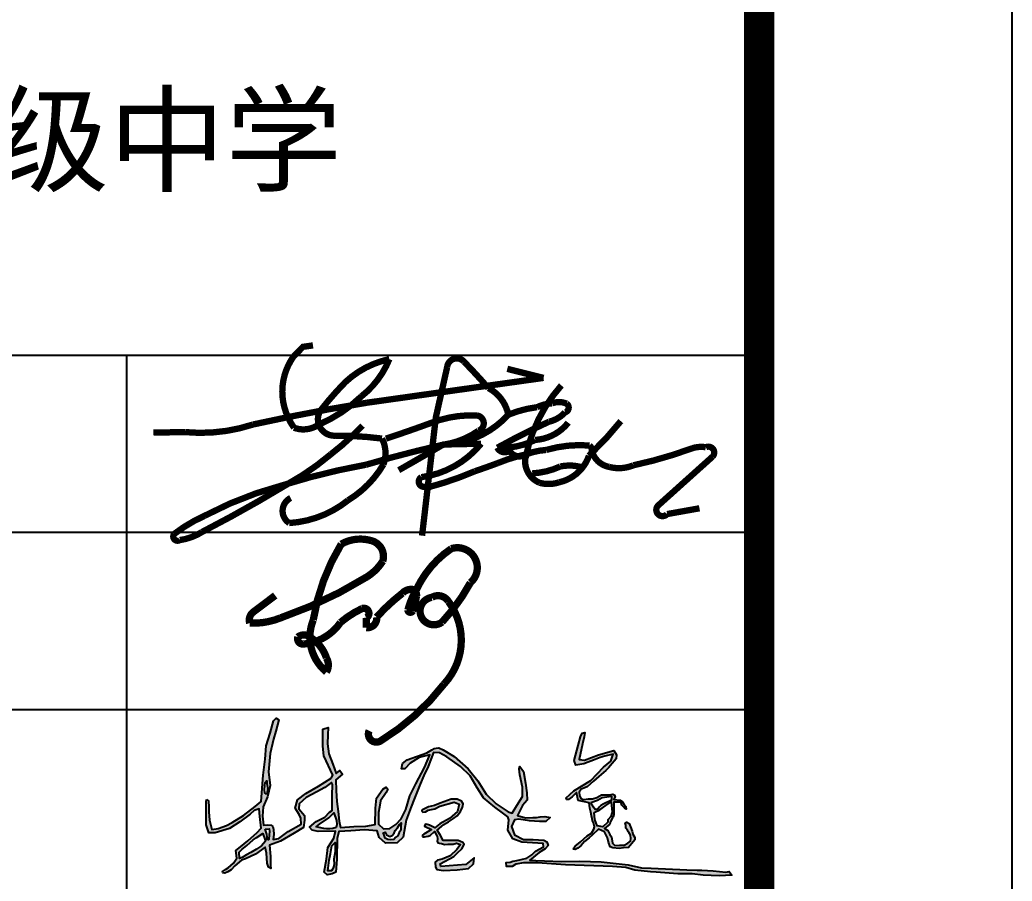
# Model space of a CAD drawing. Extents: x -441005 to 725361, y -182459 to 319313.
# Drawn here: x -355827 to -351905, y -124029 to -120625 of the extents above; entities that cross this region are included whole.
import ezdxf

# ---------------------------------------------------------------- set-up
doc = ezdxf.new("R2010")
doc.units = 0
doc.header["$LTSCALE"] = 100
doc.layers.get('0').update_dxf_attribs({"linetype": 'CONTINUOUS'})
for name, color, linetype in [('图层2', 5, 'CONTINUOUS'), ('图框', 7, 'CONTINUOUS'), ('柱平法表', 7, 'CONTINUOUS')]:
    doc.layers.add(name, color=color, linetype=linetype)
doc.styles.add('图框字型一', font='SimSun.ttf')

# ---------------------------------------------------------------- blocks, each defined once
blk = doc.blocks.new('A$C30BB0D04')
at = {"const_width": 36}
for points in [[(146.1, 741.9), (38.1, 660.7, 0.314723), (20.2, 605.7, 0.108902), (172.9, 631.5, 0.055449), (600.1, 834.5, 0.108747), (677.5, 911.7, 0.4231), (621.7, 1012.7, 0.201954), (472.4, 996.1, 0.096963), (334, 620.7, 0.257393), (359.1, 406.9, 0.065958), (399.2, 364.2, 0.270252), (399.3, 433.4, 0.17984), (317.5, 536.6, 0.358759), (258.1, 536.6, 0.555126), (287.4, 502.2, 0.221994), (468.9, 609.2, -0.065923), (576, 677.9, -0.897326), (596.4, 631.9, -0.011937), (596.4, 583.3, 0.493453), (647, 635.1, -0.044453), (774.4, 753.3, -0.282672), (833, 770.2, 2.092154)], [(833, 770.2, -0.222135), (844.3, 740.4, -0.043445), (824.7, 665.3, -0.722171), (801.4, 670.2, -0.068884), (843.9, 771.9, -0.134556), (1015.9, 973.4, -0.816391), (1110.4, 805.2, -0.063114), (970.3, 610.5, -1.277593), (919.8, 732.8, -0.407738), (1001.9, 712.4, -0.362658), (980.3, 304.8, -0.091959), (666.5, 23.7, -0.748849), (610.3, 73.8, 4.021847)]]:
    blk.add_lwpolyline(points, format="xyb", dxfattribs=at)
blk = doc.blocks.new('A2+1_2')
at = {"layer": '图层2'}
h = blk.add_hatch(color=0, dxfattribs=at)
h.paths.add_polyline_path([(86139.8, 10340.4), (86131.8, 10236.3), (86108, 10216.1), (86062.9, 10181.3), (86017.2, 10153), (85995.6, 10141), (85962.7, 10129.2), (85937.6, 10125.8), (85928.4, 10162.6), (85925.2, 10195.8), (85925.3, 10220.4), (85924.5, 10231.8), (85923.9, 10239.3), (85915.8, 10243.4), (85914.3, 10235.2), (85914.3, 10219.1), (85914.3, 10179.1), (85914.3, 10143.4), (85925.9, 10112.2), (85950.8, 10112.2), (86007, 10129.2), (86047.5, 10155.3), (86088.6, 10186.7), (86104.3, 10200.4), (86124.2, 10207.1), (86126.5, 10177.5), (86132, 10130.9), (86115.9, 10113.3), (86078.8, 10081.1), (86050.3, 10056.9), (86031.8, 10042.8), (86035.6, 10011.6), (86022.8, 9992.1), (86001.8, 9974.2), (85991.7, 9967.9), (85979, 9959.5), (85980.5, 9954.4), (85988, 9953), (85999.9, 9958.1), (86014.1, 9966), (86027.9, 9982.1), (86054.9, 10004.6), (86070.7, 10010.1), (86109.7, 10028.3), (86147.9, 10055.3), (86153.2, 10032), (86156.1, 9992.5), (86160.8, 9976.2), (86170.6, 9971), (86169, 9982.8), (86168.4, 10018.5), (86165.4, 10063.8), (86208.6, 10079.3), (86261.9, 10111.6), (86299.6, 10133), (86303.8, 10162.9), (86303.8, 10180.8), (86281.2, 10206.9), (86282.8, 10227.5), (86310.1, 10252.5), (86352.2, 10274.3), (86384.2, 10291.4), (86410.7, 10311.6), (86414.6, 10303.9), (86413.1, 10259.6), (86413.1, 10200.7), (86402.5, 10193.9), (86383.1, 10173.6), (86349.5, 10156.6), (86323.6, 10135), (86333.9, 10123.3), (86358, 10117.6), (86426.3, 10118.7), (86418.8, 10091.4), (86395.7, 10053.9), (86390.3, 10007.6), (86381.7, 9956.9), (86393.1, 9946.1), (86413.1, 9950.3), (86427.7, 9957.3), (86431.3, 10008.4), (86432.9, 10089.9), (86438.5, 10117.5), (86486.3, 10120.4), (86540.8, 10123.8), (86590.4, 10120.4), (86599, 10094.2), (86624.1, 10071.9), (86669, 10073), (86693.3, 10095.5), (86704.7, 10162), (86724.6, 10215.6), (86736.5, 10245.3), (86760, 10304.8), (86775.6, 10338.4), (86792.7, 10373.9), (86812.8, 10430.2), (86837.3, 10429.1), (86865.8, 10412.3), (86919.9, 10374.8), (86957.7, 10337), (86986.3, 10290.8), (87010.4, 10250.1), (87055.5, 10214.1), (87085.4, 10191.8), (87107.4, 10176.1), (87110.7, 10163.9), (87107.2, 10123.3), (87127.2, 10088.6), (87162.8, 10075.7), (87203.9, 10072.2), (87246.5, 10070.4), (87248.5, 10057.1), (87216.8, 10039.9), (87201.3, 10026), (87181.7, 10011.6), (87159.3, 10006.3), (87142.2, 10003.2), (87126.3, 9999.8), (87116.7, 9996.6), (87100.1, 9994.8), (87101.6, 9979.5), (87124.2, 9979.5), (87138, 9989.1), (87168.7, 9993.6), (87224.4, 9993.6), (87334.6, 9985.7), (87519.9, 9979.7), (87573.3, 9975.9), (87608.9, 9965.2), (87670.6, 9958.2), (87693.1, 9957.2), (87778.8, 9950.8), (87836, 9950.8), (87878.9, 9945.6), (87941.9, 9942.8), (87991.7, 9945.6), (87982.2, 9959.2), (87967.8, 9957.5), (87918.1, 9962.5), (87873.8, 9965), (87855.6, 9965.3), (87813.9, 9965.6), (87673.8, 9972.1), (87634.8, 9974.5), (87582.4, 9985.3), (87535.1, 9991.7), (87475.4, 9998.1), (87390.9, 10000.4), (87319.1, 9998.6), (87217.5, 10002.5), (87193.4, 10004.7), (87231.3, 10034.8), (87254.9, 10048.7), (87265.7, 10062.7), (87260.7, 10076.8), (87248.6, 10082.7), (87207, 10085.9), (87168.6, 10086.2), (87133, 10104.2), (87121.8, 10137.8), (87133.2, 10163.9), (87150.8, 10166.7), (87192.2, 10160.1), (87232.5, 10156.5), (87257.3, 10156.8), (87274.4, 10173.3), (87253.7, 10177.5), (87235.2, 10175.8), (87219.7, 10172.8), (87205.4, 10172.9), (87176.6, 10172.1), (87145.2, 10180.4), (87164.7, 10220.2), (87183.1, 10241.9), (87181.8, 10270.7), (87176.7, 10308.1), (87169.3, 10354.7), (87154.5, 10374.7), (87151.8, 10365.3), (87154.8, 10341.1), (87164.7, 10292.8), (87164.7, 10255.9), (87141.9, 10220.2), (87123.8, 10189.9), (87108.5, 10195.1), (87060.6, 10226.7), (87021.5, 10264.6), (86989, 10317.7), (86950, 10365.3), (86895.2, 10414.5), (86851.8, 10440.8), (86834, 10448.8), (86824, 10446.5), (86815.9, 10445.5), (86807.2, 10440.8), (86786.7, 10428.4), (86708.9, 10400.4), (86690.3, 10386.6), (86686.5, 10365.5), (86699.3, 10365.5), (86720.5, 10387.8), (86756.8, 10410.3), (86798.2, 10420.2), (86777.6, 10370.3), (86743.6, 10306.3), (86720.1, 10258.8), (86703.8, 10204.5), (86685.8, 10168.1), (86664.1, 10145.3), (86640, 10128.8), (86615.7, 10127.6), (86596.1, 10146.2), (86595.6, 10192.2), (86599.3, 10214.1), (86604, 10238.2), (86625.8, 10271.6), (86632.8, 10285.4), (86626.5, 10293), (86613.3, 10285.5), (86587.8, 10249.8), (86583.6, 10209.4), (86582.7, 10145.2), (86546.3, 10138.1), (86498, 10137), (86445.5, 10133.8), (86441, 10158.4), (86436.1, 10196.6), (86430.7, 10236.1), (86428.6, 10279.3), (86426.6, 10321.2), (86453.1, 10344.1), (86443.6, 10359.1), (86428.8, 10347.4), (86414.7, 10384.2), (86399, 10424.1), (86393.8, 10464), (86395, 10499.2), (86396.6, 10528.2), (86375.8, 10522.5), (86376.2, 10454.5), (86379.8, 10416.2), (86415.2, 10340.3), (86408.6, 10328), (86358.9, 10296.1), (86308.6, 10268.2), (86275.5, 10243.1), (86266.8, 10209.2), (86281.7, 10185.2), (86288.7, 10170.2), (86289.7, 10146.1), (86239.2, 10117.4), (86201.5, 10089.6), (86179.5, 10085.7), (86181.9, 10106), (86180.6, 10125.3), (86178.5, 10137.5), (86171.2, 10142.8), (86158.4, 10143.5), (86141.5, 10142.6), (86137.1, 10177.6), (86140.5, 10215.7), (86157.5, 10255.2), (86168.3, 10299.9), (86160.8, 10353.3), (86167.5, 10426.4), (86181.1, 10482), (86189.5, 10514.4), (86202, 10558.3), (86191.2, 10565.6), (86181.4, 10554.5), (86167.5, 10506.4), (86151.7, 10456.5), (86147.4, 10403.4)])
h.paths.add_polyline_path([(86155.6, 10316.7), (86156.3, 10306.9), (86158.1, 10290), (86157.2, 10268), (86150.7, 10265.8), (86145.1, 10269.8), (86144.2, 10282.2), (86145.7, 10298.9), (86146.6, 10310.4), (86151.7, 10315.9)], flags=16)
h.paths.add_polyline_path([(86163.1, 10127.6), (86165.7, 10117), (86163.4, 10104.7), (86162.6, 10087.5), (86160.2, 10084.9), (86156.4, 10086), (86155.7, 10096.7), (86154.2, 10106.5), (86148.2, 10126.5)], flags=16)
h.paths.add_polyline_path([(86138.6, 10110), (86146.9, 10087.6), (86149.3, 10079.3), (86134, 10061.1), (86113.2, 10047.4), (86090.7, 10034.3), (86074.7, 10025.5), (86057.6, 10015.1), (86046.7, 10010.6), (86045.5, 10036.2), (86056.3, 10047.1), (86075, 10061.9), (86100.6, 10084.2), (86112.6, 10092.2)], flags=16)
h.paths.add_polyline_path([(86349.9, 10135.5), (86362.9, 10146.1), (86400, 10171.2), (86419.7, 10190.8), (86429.9, 10161.2), (86431.5, 10144.6), (86428.7, 10133.9), (86415.2, 10130), (86403.6, 10128.7), (86390.1, 10127.6), (86380.3, 10128.8)], flags=16)
h.paths.add_polyline_path([(86424.7, 10074.6), (86424.5, 10037.5), (86419.2, 10008.6), (86420.4, 9987.7), (86417.2, 9972.4), (86409.8, 9961.8), (86395.5, 9962), (86398.4, 9983.8), (86401.3, 10004.9), (86406.2, 10029.6), (86411.5, 10060.6)], flags=16)
h.paths.add_polyline_path([(86613.3, 10111.1), (86621.8, 10115.4), (86627.4, 10104.3), (86641, 10098), (86649.5, 10101.8), (86657.6, 10110.7), (86661.8, 10120.9), (86671.2, 10132.4), (86679.3, 10144.7), (86685.2, 10151.9), (86684.4, 10135.4), (86684, 10122.6), (86677.6, 10113.7), (86671.6, 10100.9), (86664.4, 10094.6), (86656.3, 10086.5), (86644.8, 10084.8), (86633.3, 10086.1), (86622.3, 10090.7), (86618, 10103.1)], flags=16)
h.paths.add_polyline_path([(86924.1, 10237.2), (86907, 10245.7), (86882.7, 10245), (86839.1, 10229.2), (86816.5, 10220.4), (86793.9, 10214.7), (86774.6, 10206), (86766.7, 10202.5), (86767.6, 10198.4), (86771.1, 10194), (86781.9, 10194.9), (86792.5, 10201.8), (86818.2, 10207.5), (86838.2, 10217.3), (86895.4, 10232.9), (86915, 10225.1), (86907.6, 10196.2), (86876.1, 10169.6), (86838, 10148.2), (86818.9, 10132.7), (86797.9, 10142.4), (86784.1, 10146.6), (86779.8, 10145), (86777.7, 10139.3), (86780.1, 10137.7), (86805.9, 10125.3), (86774.5, 10107.3), (86770.1, 10102.5), (86770, 10098.4), (86770.9, 10096.5), (86777.7, 10095.9), (86792.4, 10099.1), (86800.1, 10102), (86817.4, 10117.4), (86824.8, 10102.7), (86827.5, 10097.3), (86829.4, 10090.2), (86828.6, 10084.1), (86828.3, 10079.4), (86829.9, 10072.3), (86835.4, 10070.9), (86844.4, 10069.6), (86857, 10066.8), (86869.2, 10067.1), (86878.2, 10067.4), (86890.9, 10067.8), (86904, 10071.3), (86919.4, 10066.6), (86905.2, 10046.7), (86879.2, 10021.8), (86848, 10007.9), (86829.5, 10004.2), (86819.9, 9996.6), (86820.5, 9976.7), (86826.6, 9967.8), (86852.9, 9963.5), (86906.7, 9966.7), (86951.4, 9970.9), (86971.7, 9989.4), (86974.3, 10013.8), (86960.9, 10003), (86941.2, 9986.6), (86841.7, 9978.8), (86839, 9989.7), (86893.8, 10019.3), (86908.2, 10032.7), (86924.5, 10049), (86934.2, 10066.3), (86929.2, 10073.8), (86910.5, 10081.7), (86881, 10081.7), (86851.1, 10082.6), (86839.2, 10104.9), (86827.8, 10122.2), (86845.1, 10137.8), (86853.4, 10145.2), (86872.6, 10155.8), (86892.1, 10168.6), (86906.7, 10178.9), (86919.5, 10196.2), (86927.5, 10213.9), (86930, 10227.1)], flags=17)
h.paths.add_polyline_path([(87378.5, 10271.8), (87385.4, 10240), (87427.7, 10230.3), (87431.6, 10209.6), (87435.5, 10193.4), (87438.1, 10179.4), (87440.2, 10167.6), (87441.1, 10159.6), (87446, 10152.1), (87448.9, 10136.5), (87447.4, 10126.9), (87437.2, 10111.3), (87420.8, 10100.1), (87394.4, 10077.3), (87373.4, 10059.7), (87368.4, 10053), (87366.5, 10048), (87373.5, 10045.9), (87384.2, 10052.1), (87396.2, 10062.6), (87410, 10077.9), (87429, 10092.8), (87440.3, 10103.6), (87465.4, 10126.7), (87488.8, 10116.1), (87501.2, 10092.4), (87504.2, 10075.3), (87511.5, 10057.2), (87522.3, 10053.6), (87546.6, 10050.6), (87563.4, 10052.4), (87583.8, 10054), (87596.5, 10069.7), (87608.3, 10084.6), (87608.8, 10093.7), (87601.1, 10107.1), (87598.5, 10118.7), (87591.1, 10136.5), (87587, 10149.1), (87577.4, 10154.4), (87570.5, 10151.1), (87573.4, 10142.7), (87573.9, 10131.3), (87579.3, 10122.6), (87582.3, 10117.7), (87585.5, 10113.9), (87591.7, 10103.7), (87593.6, 10090.5), (87591.1, 10079.7), (87581.3, 10071.4), (87566.8, 10063.8), (87548.5, 10063.9), (87529.2, 10062.9), (87520.8, 10070.9), (87516.5, 10096.6), (87510.1, 10105.9), (87502.3, 10121.1), (87489.3, 10129.6), (87509.7, 10146.1), (87512.8, 10157.2), (87521, 10171.5), (87523.3, 10175.6), (87525.5, 10184.3), (87525.6, 10196.4), (87525.7, 10210.8), (87525.8, 10233.6), (87539.8, 10234), (87548.2, 10233.9), (87555.2, 10230.3), (87556.8, 10221.4), (87565.5, 10213.5), (87569, 10208.7), (87574.9, 10205.3), (87573.6, 10215.9), (87565.1, 10226.1), (87560.1, 10234.2), (87551.3, 10241.3), (87526.3, 10244.2), (87530.7, 10255.7), (87527.6, 10262.3), (87522.2, 10264.7), (87507.8, 10262.8), (87476.9, 10262.2), (87459.1, 10251.9), (87442.1, 10246.8), (87426, 10246.7), (87406.6, 10243.4), (87395.2, 10247.4), (87390, 10260.5), (87388.3, 10272.5), (87396.9, 10284.5), (87420.3, 10293.7), (87445.8, 10317.1), (87466.7, 10335.4), (87494.1, 10358.9), (87506.5, 10370.8), (87519.5, 10385.9), (87535, 10404.5), (87536.2, 10420.5), (87525.7, 10437.8), (87465.6, 10420), (87410.2, 10400.1), (87389.1, 10401.7), (87402, 10463.7), (87408.1, 10491.4), (87411.3, 10508.3), (87400.7, 10506.7), (87393.7, 10491.7), (87385.5, 10457), (87369.3, 10398.3), (87375.8, 10379.1), (87407.8, 10385.5), (87451.6, 10402.3), (87471.9, 10410.1), (87490.7, 10414.9), (87522.8, 10423.3), (87513.6, 10395.9), (87484.4, 10372), (87434.6, 10318.5), (87367.6, 10278.3), (87352.1, 10263.8), (87338, 10251.2), (87338.8, 10243.6), (87347.1, 10244), (87361.4, 10254.6)], flags=17)
h.paths.add_polyline_path([(87435.5, 10232.7), (87460.9, 10241.4), (87479.4, 10252.4), (87516, 10256.8), (87517.2, 10242), (87484.2, 10225.5), (87473.9, 10220.9), (87467.9, 10213.8), (87461.9, 10205.1), (87452.1, 10204.5), (87445, 10213.6)], flags=16)
h.paths.add_polyline_path([(87448.1, 10192.6), (87470.8, 10202.8), (87493.8, 10220.4), (87515.9, 10235.3), (87519, 10193.4), (87513.6, 10176.3), (87502.7, 10163.7), (87501.8, 10154.5), (87483, 10135.9), (87460.4, 10139.7), (87451, 10165.3)], flags=16)
at = {"layer": '图框'}
for p, q in [((81100, 12000), (88100, 12000)), ((85600, 12000), (85600, 7100)), ((81100, 11300), (88100, 11300)), ((81100, 10600), (88100, 10600))]:
    blk.add_line(p, q, dxfattribs=at)
blk.add_lwpolyline([(0, 0), (89100, 0), (89100, 42000), (0, 42000)], close=True, dxfattribs=at)
at = {"layer": '图框', "const_width": 120}
blk.add_lwpolyline([(2500, 1000), (88100, 1000), (88100, 41000), (2500, 41000)], close=True, dxfattribs=at)
at = {"layer": '图框', "const_width": 25}
for points in [[(86336.9, 12038.5), (86297.3, 12032.8), (86260.7, 11995.6, 0.22492), (86223.8, 11794.2, 0.089208), (86261.9, 11713.2, 0.24443), (86359.1, 11725.2, 0.091097), (86528.2, 11837.2, 0.131282), (86638.7, 11984.2, 0.13551), (86465.2, 11893.9, 0.029009), (86365.6, 11780, 0.608851), (86426.9, 11681.8, -0.03248), (86609.4, 11670.4, -0.213015), (86615.3, 11568.1, -0.124118), (86475.7, 11426.6, -0.15478), (86243.1, 11336.5, -0.58611), (86248.8, 11435.6, 0.589443)], [(85788.4, 11293.5, -0.058744), (85909, 11365.4, -0.058239), (86219.7, 11486.7, -0.031316), (86547, 11567.1, -0.016771), (86850, 11645.8, 0.203329), (87108.8, 11764.5, 0.224579), (87030.2, 11869.9, 0.012629), (86933.9, 11974.1, 0.645975), (86867.3, 11953.8), (86822.4, 11754.2), (86768, 11286.7)], [(85706.5, 11694.1), (85832.5, 11695.8, 0.103185), (86100.2, 11726, -0.014058), (86550.6, 11812.1, -0.000424), (87247.9, 11910), (87104.9, 11945.8)], [(87318.5, 11880.5, 0.135444), (87177, 11593.3, -6.205221)], [(87108.8, 11764.5, -0.068714), (87222.7, 11794.4, -0.098437), (87281.7, 11809.7, -0.188475), (87339.5, 11808.5, -0.62297), (87333.2, 11774, -0.149307), (87269.7, 11737, 0.019904), (87065.4, 11634.2, 0.891704)], [(86625, 11670.2, 0.009436), (86802.4, 11731.7, -0.10519), (86984.6, 11761.7, -0.790138), (86990.8, 11701.2, -0.119098), (86850, 11645.8, -0.004707), (86675.7, 11545.5), (86679, 11547.2), (86851.8, 11646.8), (87001.4, 11650.1, -0.191196), (86765.1, 11517.7, 0.949358), (86783.6, 11481.5, -1.271405)], [(86532.7, 11721.5, -0.039759), (86407.6, 11608.4, -0.050669), (86233.7, 11489, -0.017552), (85897.8, 11300.9, -0.106109), (85810.5, 11269.3, -0.850645), (85788.4, 11293.5, 0.210724)], [(87065.4, 11634.2, 0.131586), (87215.1, 11665, 0.212544), (87345.5, 11733.2, -0.782409)], [(86783.6, 11481.5), (86793.3, 11478, 0.036376), (86977.1, 11541.4, 0.008217), (87066.8, 11573.3, -0.045476), (87178.7, 11608, -0.0731), (87259, 11625.5, -0.091502), (87430.1, 11642.9, -0.503619), (87427.5, 11602.6, -0.26044), (87310.6, 11497.8, -0.148189), (87232.6, 11495.4, -0.381208), (87178.7, 11608, 3.359428)], [(87439, 11622.1, 0.293533), (87507.9, 11558.2, 0.163465), (87603.2, 11564.7, 0.036105), (87835, 11631.8, -0.120297), (87889.2, 11636.1, -0.827992), (87916.3, 11599.3), (87701.8, 11406.7, 1.055318), (87736.5, 11372), (87864.3, 11394.8)], [(87065.4, 11634.2, 0.466755), (87113.4, 11622.5, 0.439179), (87178.7, 11608, -0.175204)], [(87394, 11558.5, 0.112427), (87314.6, 11560.1, -0.093696), (87203.3, 11532.8, -2.142469)]]:
    blk.add_lwpolyline(points, format="xyb", dxfattribs=at)
blk.add_lwpolyline([(87427.5, 11602.6), (87496.9, 11673.4), (87553.4, 11739.2)], dxfattribs=at)
at = {"layer": '柱平法表'}
for points in [[(85915.8, 10243.4), (85923.9, 10239.3), (85924.5, 10231.8), (85925.3, 10220.4), (85925.2, 10195.8), (85928.4, 10162.6), (85937.6, 10125.8), (85962.7, 10129.2), (85995.6, 10141), (86017.2, 10153), (86062.9, 10181.3), (86108, 10216.1), (86131.8, 10236.3), (86139.8, 10340.4), (86147.4, 10403.4), (86151.7, 10456.5), (86167.5, 10506.4), (86181.4, 10554.5), (86191.2, 10565.6), (86202, 10558.3), (86189.5, 10514.4), (86181.1, 10482), (86167.5, 10426.4), (86160.8, 10353.3), (86168.3, 10299.9), (86157.5, 10255.2), (86140.5, 10215.7), (86137.1, 10177.6), (86141.5, 10142.6), (86158.4, 10143.5), (86171.2, 10142.8), (86178.5, 10137.5), (86180.6, 10125.3), (86181.9, 10106), (86179.5, 10085.7), (86201.5, 10089.6), (86239.2, 10117.4), (86289.7, 10146.1), (86288.7, 10170.2), (86281.7, 10185.2), (86266.8, 10209.2), (86275.5, 10243.1), (86308.6, 10268.2), (86358.9, 10296.1), (86408.6, 10328), (86415.2, 10340.3), (86379.8, 10416.2), (86376.2, 10454.5), (86375.8, 10522.5), (86396.6, 10528.2), (86395, 10499.2), (86393.8, 10464), (86399, 10424.1), (86414.7, 10384.2), (86428.8, 10347.4), (86443.6, 10359.1), (86453.1, 10344.1), (86426.6, 10321.2), (86428.6, 10279.3), (86430.7, 10236.1), (86436.1, 10196.6), (86441, 10158.4), (86445.5, 10133.8), (86498, 10137), (86546.3, 10138.1), (86582.7, 10145.2), (86583.6, 10209.4), (86587.8, 10249.8), (86613.3, 10285.5), (86626.5, 10293), (86632.8, 10285.4), (86625.8, 10271.6), (86604, 10238.2), (86599.3, 10214.1), (86595.6, 10192.2), (86596.1, 10146.2), (86615.7, 10127.6), (86640, 10128.8), (86664.1, 10145.3), (86685.8, 10168.1), (86703.8, 10204.5), (86720.1, 10258.8), (86743.6, 10306.3), (86777.6, 10370.3), (86798.2, 10420.2), (86756.8, 10410.3), (86720.5, 10387.8), (86699.3, 10365.5), (86686.5, 10365.5), (86690.3, 10386.6), (86708.9, 10400.4), (86786.7, 10428.4), (86807.2, 10440.8), (86815.9, 10445.5), (86824, 10446.5), (86834, 10448.8), (86851.8, 10440.8), (86895.2, 10414.5), (86950, 10365.3), (86989, 10317.7), (87021.5, 10264.6), (87060.6, 10226.7), (87108.5, 10195.1), (87123.8, 10189.9), (87141.9, 10220.2), (87164.7, 10255.9), (87164.7, 10292.8), (87154.8, 10341.1), (87151.8, 10365.3), (87154.5, 10374.7), (87169.3, 10354.7), (87176.7, 10308.1), (87181.8, 10270.7), (87183.1, 10241.9), (87164.7, 10220.2), (87145.2, 10180.4), (87176.6, 10172.1), (87205.4, 10172.9), (87219.7, 10172.8), (87235.2, 10175.8), (87253.7, 10177.5), (87274.4, 10173.3), (87257.3, 10156.8), (87232.5, 10156.5), (87192.2, 10160.1), (87150.8, 10166.7), (87133.2, 10163.9), (87121.8, 10137.8), (87133, 10104.2), (87168.6, 10086.2), (87207, 10085.9), (87248.6, 10082.7), (87260.7, 10076.8), (87265.7, 10062.7), (87254.9, 10048.7), (87231.3, 10034.8), (87193.4, 10004.7), (87217.5, 10002.5), (87319.1, 9998.6), (87390.9, 10000.4), (87475.4, 9998.1), (87535.1, 9991.7), (87582.4, 9985.3), (87634.8, 9974.5), (87673.8, 9972.1), (87813.9, 9965.6), (87855.6, 9965.3), (87873.8, 9965), (87918.1, 9962.5), (87967.8, 9957.5), (87982.2, 9959.2), (87991.7, 9945.6), (87941.9, 9942.8), (87878.9, 9945.6), (87836, 9950.8), (87778.8, 9950.8), (87693.1, 9957.2), (87670.6, 9958.2), (87608.9, 9965.2), (87573.3, 9975.9), (87519.9, 9979.7), (87334.6, 9985.7), (87224.4, 9993.6), (87168.7, 9993.6), (87138, 9989.1), (87124.2, 9979.5), (87101.6, 9979.5), (87100.1, 9994.8), (87116.7, 9996.6), (87126.3, 9999.8), (87142.2, 10003.2), (87159.3, 10006.3), (87181.7, 10011.6), (87201.3, 10026), (87216.8, 10039.9), (87248.5, 10057.1), (87246.5, 10070.4), (87203.9, 10072.2), (87162.8, 10075.7), (87127.2, 10088.6), (87107.2, 10123.3), (87110.7, 10163.9), (87107.4, 10176.1), (87085.4, 10191.8), (87055.5, 10214.1), (87010.4, 10250.1), (86986.3, 10290.8), (86957.7, 10337), (86919.9, 10374.8), (86865.8, 10412.3), (86837.3, 10429.1), (86812.8, 10430.2), (86792.7, 10373.9), (86775.6, 10338.4), (86760, 10304.8), (86736.5, 10245.3), (86724.6, 10215.6), (86704.7, 10162), (86693.3, 10095.5), (86669, 10073), (86624.1, 10071.9), (86599, 10094.2), (86590.4, 10120.4), (86540.8, 10123.8), (86486.3, 10120.4), (86438.5, 10117.5), (86432.9, 10089.9), (86431.3, 10008.4), (86427.7, 9957.3), (86413.1, 9950.3), (86393.1, 9946.1), (86381.7, 9956.9), (86390.3, 10007.6), (86395.7, 10053.9), (86418.8, 10091.4), (86426.3, 10118.7), (86358, 10117.6), (86333.9, 10123.3), (86323.6, 10135), (86349.5, 10156.6), (86383.1, 10173.6), (86402.5, 10193.9), (86413.1, 10200.7), (86413.1, 10259.6), (86414.6, 10303.9), (86410.7, 10311.6), (86384.2, 10291.4), (86352.2, 10274.3), (86310.1, 10252.5), (86282.8, 10227.5), (86281.2, 10206.9), (86303.8, 10180.8), (86303.8, 10162.9), (86299.6, 10133), (86261.9, 10111.6), (86208.6, 10079.3), (86165.4, 10063.8), (86168.4, 10018.5), (86169, 9982.8), (86170.6, 9971), (86160.8, 9976.2), (86156.1, 9992.5), (86153.2, 10032), (86147.9, 10055.3), (86109.7, 10028.3), (86070.7, 10010.1), (86054.9, 10004.6), (86027.9, 9982.1), (86014.1, 9966), (85999.9, 9958.1), (85988, 9953), (85980.5, 9954.4), (85979, 9959.5), (85991.7, 9967.9), (86001.8, 9974.2), (86022.8, 9992.1), (86035.6, 10011.6), (86031.8, 10042.8), (86050.3, 10056.9), (86078.8, 10081.1), (86115.9, 10113.3), (86132, 10130.9), (86126.5, 10177.5), (86124.2, 10207.1), (86104.3, 10200.4), (86088.6, 10186.7), (86047.5, 10155.3), (86007, 10129.2), (85950.8, 10112.2), (85925.9, 10112.2), (85914.3, 10143.4), (85914.3, 10179.1), (85914.3, 10219.1), (85914.3, 10235.2), (85915.8, 10243.4)], [(87535, 10404.5), (87519.5, 10385.9), (87506.5, 10370.8), (87494.1, 10358.9), (87466.7, 10335.4), (87445.8, 10317.1), (87420.3, 10293.7), (87396.9, 10284.5), (87388.3, 10272.5), (87390, 10260.5), (87395.2, 10247.4), (87406.6, 10243.4), (87426, 10246.7), (87442.1, 10246.8), (87459.1, 10251.9), (87476.9, 10262.2), (87507.8, 10262.8), (87522.2, 10264.7), (87527.6, 10262.3), (87530.7, 10255.7), (87526.3, 10244.2), (87551.3, 10241.3), (87560.1, 10234.2), (87565.1, 10226.1), (87573.6, 10215.9), (87574.9, 10205.3), (87569, 10208.7), (87565.5, 10213.5), (87556.8, 10221.4), (87555.2, 10230.3), (87548.2, 10233.9), (87539.8, 10234), (87525.8, 10233.6), (87525.7, 10210.8), (87525.6, 10196.4), (87525.5, 10184.3), (87523.3, 10175.6), (87521, 10171.5), (87512.8, 10157.2), (87509.7, 10146.1), (87489.3, 10129.6), (87502.3, 10121.1), (87510.1, 10105.9), (87516.5, 10096.6), (87520.8, 10070.9), (87529.2, 10062.9), (87548.5, 10063.9), (87566.8, 10063.8), (87581.3, 10071.4), (87591.1, 10079.7), (87593.6, 10090.5), (87591.7, 10103.7), (87585.5, 10113.9), (87582.3, 10117.7), (87579.3, 10122.6), (87573.9, 10131.3), (87573.4, 10142.7), (87570.5, 10151.1), (87577.4, 10154.4), (87577.4, 10154.4), (87587, 10149.1), (87591.1, 10136.5), (87598.5, 10118.7), (87601.1, 10107.1), (87608.8, 10093.7), (87608.3, 10084.6), (87596.5, 10069.7), (87583.8, 10054), (87563.4, 10052.4), (87546.6, 10050.6), (87522.3, 10053.6), (87511.5, 10057.2), (87504.2, 10075.3), (87501.2, 10092.4), (87488.8, 10116.1), (87465.4, 10126.7), (87440.3, 10103.6), (87429, 10092.8), (87410, 10077.9), (87396.2, 10062.6), (87384.2, 10052.1), (87373.5, 10045.9), (87366.5, 10048), (87368.4, 10053), (87373.4, 10059.7), (87394.4, 10077.3), (87420.8, 10100.1), (87437.2, 10111.3), (87447.4, 10126.9), (87448.9, 10136.5), (87446, 10152.1), (87441.1, 10159.6), (87440.2, 10167.6), (87438.1, 10179.4), (87435.5, 10193.4), (87431.6, 10209.6), (87427.7, 10230.3), (87385.4, 10240), (87378.5, 10271.8), (87361.4, 10254.6), (87347.1, 10244), (87338.8, 10243.6), (87338, 10251.2), (87352.1, 10263.8), (87367.6, 10278.3), (87434.6, 10318.5), (87484.4, 10372), (87513.6, 10395.9), (87522.8, 10423.3), (87490.7, 10414.9), (87471.9, 10410.1), (87451.6, 10402.3), (87407.8, 10385.5), (87375.8, 10379.1), (87369.3, 10398.3), (87385.5, 10457), (87393.7, 10491.7), (87393.7, 10491.7)], [(87393.7, 10491.7), (87400.7, 10506.7), (87411.3, 10508.3), (87408.1, 10491.4), (87402, 10463.7), (87389.1, 10401.7), (87410.2, 10400.1), (87465.6, 10420), (87525.7, 10437.8), (87536.2, 10420.5), (87535, 10404.5)], [(86157.2, 10268), (86158.1, 10290), (86156.3, 10306.9), (86155.6, 10316.7), (86152.4, 10316), (86150.4, 10314.4), (86146.6, 10310.4), (86145.7, 10298.9), (86144.2, 10282.2), (86145.1, 10269.8), (86150.7, 10265.8), (86157.2, 10268)], [(86766.7, 10202.5), (86767.6, 10198.4), (86771.1, 10194), (86781.9, 10194.9), (86792.5, 10201.8), (86818.2, 10207.5), (86838.2, 10217.3), (86895.4, 10232.9), (86915, 10225.1), (86907.6, 10196.2), (86876.1, 10169.6), (86838, 10148.2), (86818.9, 10132.7), (86797.9, 10142.4), (86784.1, 10146.6), (86779.8, 10145), (86777.7, 10139.3), (86780.1, 10137.7), (86805.9, 10125.3), (86774.5, 10107.3), (86770.1, 10102.5), (86770, 10098.4), (86770.9, 10096.5), (86777.7, 10095.9), (86792.4, 10099.1), (86800.1, 10102), (86817.4, 10117.4), (86824.8, 10102.7), (86827.5, 10097.3), (86829.4, 10090.2), (86828.6, 10084.1), (86828.3, 10079.4), (86829.9, 10072.3), (86835.4, 10070.9), (86844.4, 10069.6), (86857, 10066.8), (86869.2, 10067.1), (86878.2, 10067.4), (86890.9, 10067.8), (86904, 10071.3), (86919.4, 10066.6), (86905.2, 10046.7), (86879.2, 10021.8), (86848, 10007.9), (86829.5, 10004.2), (86819.9, 9996.6), (86820.5, 9976.7), (86826.6, 9967.8), (86852.9, 9963.5), (86906.7, 9966.7), (86951.4, 9970.9), (86971.7, 9989.4), (86974.3, 10013.8), (86960.9, 10003), (86941.2, 9986.6), (86841.7, 9978.8), (86839, 9989.7), (86893.8, 10019.3), (86908.2, 10032.7), (86924.5, 10049), (86934.2, 10066.3), (86929.2, 10073.8), (86910.5, 10081.7), (86881, 10081.7), (86851.1, 10082.6), (86839.2, 10104.9), (86827.8, 10122.2), (86845.1, 10137.8), (86853.4, 10145.2), (86872.6, 10155.8), (86892.1, 10168.6), (86906.7, 10178.9), (86919.5, 10196.2), (86927.5, 10213.9), (86930, 10227.1), (86924.1, 10237.2), (86907, 10245.7), (86882.7, 10245), (86839.1, 10229.2), (86816.5, 10220.4), (86793.9, 10214.7), (86774.6, 10206), (86766.7, 10202.5)], [(87435.5, 10232.7), (87460.9, 10241.4), (87479.4, 10252.4), (87516, 10256.8), (87517.2, 10242), (87484.2, 10225.5), (87473.9, 10220.9), (87467.9, 10213.8), (87461.9, 10205.1), (87452.1, 10204.5), (87445, 10213.6), (87435.5, 10232.7)], [(87448.1, 10192.6), (87470.8, 10202.8), (87493.8, 10220.4), (87515.9, 10235.3), (87519, 10193.4), (87513.6, 10176.3), (87502.7, 10163.7), (87501.8, 10154.5), (87483, 10135.9), (87460.4, 10139.7), (87451, 10165.3), (87448.1, 10192.6)], [(86362.9, 10146.1), (86400, 10171.2), (86419.7, 10190.8), (86429.9, 10161.2), (86431.5, 10144.6), (86428.7, 10133.9), (86415.2, 10130), (86403.6, 10128.7), (86390.1, 10127.6), (86380.3, 10128.8), (86349.9, 10135.5), (86362.9, 10146.1)], [(86148.2, 10126.5), (86163.1, 10127.6), (86165.7, 10117), (86163.4, 10104.7), (86162.6, 10087.5), (86160.5, 10085.2), (86158.4, 10085.4), (86156.4, 10086), (86155.7, 10096.7), (86154.2, 10106.5), (86148.2, 10126.5), (86148.2, 10126.5)], [(86613.3, 10111.1), (86621.8, 10115.4), (86627.4, 10104.3), (86641, 10098), (86649.5, 10101.8), (86657.6, 10110.7), (86661.8, 10120.9), (86671.2, 10132.4), (86679.3, 10144.7), (86685.2, 10151.9), (86684.4, 10135.4), (86684, 10122.6), (86677.6, 10113.7), (86671.6, 10100.9), (86664.4, 10094.6), (86656.3, 10086.5), (86644.8, 10084.8), (86633.3, 10086.1), (86622.3, 10090.7), (86618, 10103.1), (86613.3, 10111.1)], [(86045.5, 10036.2), (86056.3, 10047.1), (86075, 10061.9), (86100.6, 10084.2), (86112.6, 10092.2), (86138.6, 10110), (86146.9, 10087.6), (86149.3, 10079.3), (86134, 10061.1), (86113.2, 10047.4), (86090.7, 10034.3), (86074.7, 10025.5), (86057.6, 10015.1), (86046.7, 10010.6), (86045.5, 10036.2)], [(86401.3, 10004.9), (86406.2, 10029.6), (86411.5, 10060.6), (86424.7, 10074.6), (86424.5, 10037.5), (86419.2, 10008.6), (86420.4, 9987.7), (86417.2, 9972.4), (86409.8, 9961.8), (86395.5, 9962), (86398.4, 9983.8), (86401.3, 10004.9)]]:
    blk.add_lwpolyline(points, dxfattribs=at)
at = {"xscale": 0.7999999999301508, "yscale": 0.8000000000465661, "zscale": 0.7999999999999994}
blk.add_blockref('A$C30BB0D04', (86070.7, 10456.6), dxfattribs=at)
at = {"layer": '图框', "style": '图框字型一'}
blk.add_text('福建省闽清高级中学', height=337.55, dxfattribs=at).set_placement((82307.6, 12681.7))

msp = doc.modelspace()

# ---------------------------------------------------------------- block references
msp.add_blockref('A2+1_2', (-441005.1, -133950))

doc.saveas('drawing.dxf')
